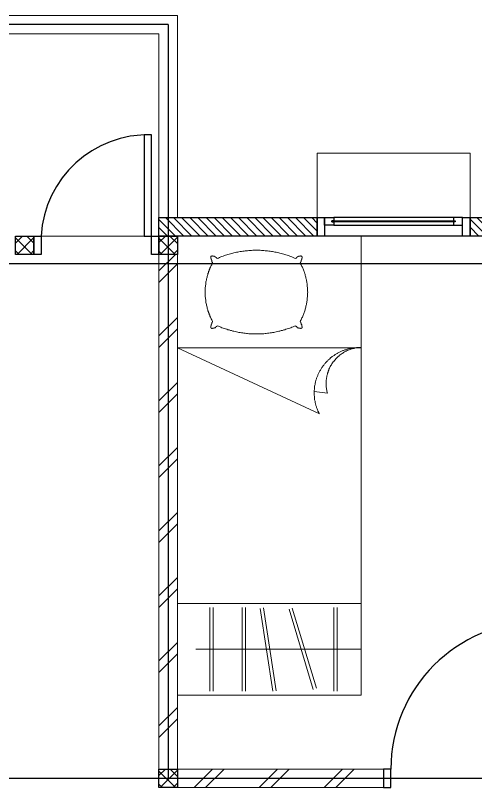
# Model space of a CAD drawing. Header units: millimetres. Extents: x -324 to 75, y -297 to 70.
# Drawn here: x -16.136 to -13.636, y 8.125 to 12.325 of the extents above; entities that cross this region are included whole.
import ezdxf

# ---------------------------------------------------------------- set-up
doc = ezdxf.new("R2010")
doc.units = ezdxf.units.MM
doc.layers.get('defpoints').update_dxf_attribs({"color": 1})
for name, color, linetype, lineweight in [('ars', 11, 'Continuous', 0), ('KOL', 1, 'Continuous', 30), ('KOLOM', 4, 'Continuous', 9), ('lan', 7, 'Continuous', 15), ('tem', 5, 'Continuous', 20)]:
    doc.layers.add(name, color=color, linetype=linetype, lineweight=lineweight)
doc.layers.add('as', color=1, linetype='Continuous', plot=False)
doc.layers.add('Kusen', color=30, linetype='Continuous')

# ---------------------------------------------------------------- blocks, each defined once
blk = doc.blocks.new('T. J2')
at = {"layer": 'Kusen'}
for p, q in [((-0.3692, 0.1), (0.2808, 0.1)), ((0.2808, 0.06), (-0.3692, 0.06)), ((-0.4192, 0), (0.3308, 0))]:
    blk.add_line(p, q, dxfattribs=at)
for points in [[(-0.4592, 0), (-0.4192, 0), (-0.4192, 0.1), (-0.4592, 0.1)], [(0.3308, 0), (0.3708, 0), (0.3708, 0.1), (0.3308, 0.1)]]:
    blk.add_lwpolyline(points, close=True, dxfattribs=at)
for points in [[(-0.3692, 0.0775), (-0.3692, 0.06), (-0.4192, 0.06), (-0.4192, 0.1), (-0.3692, 0.1), (-0.3692, 0.0825), (-0.3792, 0.0825), (-0.3792, 0.0775), (-0.3692, 0.0775)], [(0.2808, 0.0775), (0.2808, 0.06), (0.3308, 0.06), (0.3308, 0.1), (0.2808, 0.1), (0.2808, 0.0825), (0.2908, 0.0825), (0.2908, 0.0775), (0.2808, 0.0775)]]:
    blk.add_lwpolyline(points, dxfattribs=at)
at = {"layer": 'Kusen', "color": 141}
blk.add_lwpolyline([(-0.3792, 0.0775), (0.2908, 0.0775), (0.2908, 0.0825), (-0.3792, 0.0825)], close=True, dxfattribs=at)
blk = doc.blocks.new('K 10.10')
at = {"layer": 'ars'}
h = blk.add_hatch(dxfattribs=at)
h.set_pattern_fill('_USER', color=256, scale=0.05, angle=45, double=1, pattern_type=0)
h.set_pattern_definition([(45, (0, 0), (-0.035355339, 0.035355339), []), (135, (0, 0), (-0.035355339, -0.035355339), [])])
h.paths.add_polyline_path([(1560.5383, 1380.4069), (1560.6383, 1380.4069), (1560.6383, 1380.5069), (1560.5383, 1380.5069)])
at = {"layer": 'KOL'}
blk.add_lwpolyline([(1560.5383, 1380.4069), (1560.6383, 1380.4069), (1560.6383, 1380.5069), (1560.5383, 1380.5069)], close=True, dxfattribs=at)
blk = doc.blocks.new('P.60')
at = {"layer": 'Kusen'}
for points in [[(1472.8348, 997.5354), (1472.8748, 997.5354), (1472.8748, 997.4354), (1472.8348, 997.4354)], [(1473.4748, 997.5354), (1473.5148, 997.5354), (1473.5148, 997.4354), (1473.4748, 997.4354)], [(1472.8748, 996.8854), (1472.9148, 996.8854), (1472.9148, 997.4354), (1472.8748, 997.4354)]]:
    blk.add_lwpolyline(points, close=True, dxfattribs=at)
blk.add_arc((1472.8948, 997.4658), 0.5808, 268.0266, 356.9943, dxfattribs=at)
blk = doc.blocks.new('P.80')
at = {"layer": 'Kusen'}
for points in [[(-69.8094, -74.8368), (-69.7694, -74.8368), (-69.7694, -74.0368), (-69.8094, -74.0368)], [(-70.6094, -74.9368), (-70.5694, -74.9368), (-70.5694, -74.8368), (-70.6094, -74.8368)], [(-69.7694, -74.9368), (-69.7294, -74.9368), (-69.7294, -74.8368), (-69.7694, -74.8368)]]:
    blk.add_lwpolyline(points, close=True, dxfattribs=at)
blk.add_arc((-69.7694, -74.8368), 0.8, 90, 180, dxfattribs=at)
blk = doc.blocks.new('BED2')
blk.add_lwpolyline([(-0.4994, 1.9988), (0.4994, 1.9988), (0.4994, 0), (-0.4994, 0)], close=True)
for points in [[(0.4994, 1.9988), (0.4994, 0)], [(-0.1435, 1.8765), (-0.1435, 1.8765), (-0.1435, 1.8765), (-0.1447, 1.8765), (-0.1447, 1.8777), (-0.1447, 1.8789), (-0.1471, 1.8789), (-0.1471, 1.8814), (-0.1495, 1.8814), (-0.1495, 1.8826), (-0.1495, 1.8826), (-0.1495, 1.8838), (-0.1519, 1.8838), (-0.1519, 1.8862), (-0.1556, 1.8862), (-0.1556, 1.8874), (-0.158, 1.8874), (-0.158, 1.8886), (-0.1592, 1.8886), (-0.1592, 1.8886), (-0.1689, 1.8886), (-0.1689, 1.8898), (-0.1701, 1.8898), (-0.1701, 1.891), (-0.1737, 1.891), (-0.1737, 1.8898), (-0.1737, 1.8898), (-0.1737, 1.8886), (-0.1774, 1.8886), (-0.1774, 1.8886), (-0.1774, 1.8886), (-0.1774, 1.8862), (-0.1786, 1.8862), (-0.1786, 1.8789), (-0.1774, 1.8789), (-0.1774, 1.8765), (-0.1774, 1.8765), (-0.1774, 1.8729), (-0.1762, 1.8729), (-0.1762, 1.8705), (-0.1749, 1.8705), (-0.1749, 1.868), (-0.1737, 1.868), (-0.1737, 1.8668), (-0.1737, 1.8668), (-0.1737, 1.8632), (-0.1725, 1.8632), (-0.1725, 1.8608), (-0.1713, 1.8608), (-0.1713, 1.8571), (-0.1713, 1.8571), (-0.1713, 1.8559), (-0.1701, 1.8559), (-0.1701, 1.8547), (-0.1689, 1.8547), (-0.1689, 1.8523), (-0.1677, 1.8523)], [(0.2827, 1.8765), (0.2766, 1.8789), (0.2706, 1.8826), (0.2633, 1.885), (0.2573, 1.8874), (0.2512, 1.8898), (0.2439, 1.8923), (0.2379, 1.8947), (0.2306, 1.8959), (0.2246, 1.8983), (0.2185, 1.9007), (0.2113, 1.9019), (0.2052, 1.9044), (0.1979, 1.9056), (0.1919, 1.9068), (0.1846, 1.9092), (0.1786, 1.9104), (0.1713, 1.9116), (0.1653, 1.9128), (0.158, 1.914), (0.1519, 1.9153), (0.1447, 1.9165), (0.1374, 1.9165), (0.1314, 1.9177), (0.1241, 1.9189), (0.118, 1.9189), (0.1108, 1.9201), (0.1047, 1.9201), (0.0975, 1.9201), (0.0902, 1.9213), (0.0841, 1.9213), (0.0769, 1.9213), (0.0708, 1.9213), (0.0636, 1.9213), (0.0563, 1.9213), (0.0502, 1.9213), (0.043, 1.9201), (0.0369, 1.9201), (0.0297, 1.9201), (0.0224, 1.9189), (0.0163, 1.9189), (0.0091, 1.9177), (0.003, 1.9165), (-0.0042, 1.9165), (-0.0115, 1.9153), (-0.0176, 1.914), (-0.0248, 1.9128), (-0.0309, 1.9116), (-0.0381, 1.9104), (-0.0442, 1.9092), (-0.0515, 1.9068), (-0.0575, 1.9056), (-0.0648, 1.9044), (-0.0708, 1.9019), (-0.0781, 1.9007), (-0.0841, 1.8983), (-0.0902, 1.8959), (-0.0975, 1.8947), (-0.1035, 1.8923), (-0.1108, 1.8898), (-0.1168, 1.8874), (-0.1229, 1.885), (-0.1301, 1.8826), (-0.1362, 1.8789), (-0.1423, 1.8765)], [(0.3081, 1.8523), (0.3081, 1.8523), (0.3081, 1.8547), (0.3093, 1.8547), (0.3093, 1.8559), (0.3105, 1.8559), (0.3105, 1.8571), (0.3117, 1.8571), (0.3117, 1.8608), (0.3117, 1.8608), (0.3117, 1.8632), (0.313, 1.8632), (0.313, 1.8668), (0.3142, 1.8668), (0.3142, 1.868), (0.3142, 1.868), (0.3142, 1.8705), (0.3154, 1.8705), (0.3154, 1.8729), (0.3166, 1.8729), (0.3166, 1.8765), (0.3178, 1.8765), (0.3178, 1.8789), (0.3178, 1.8789), (0.3178, 1.8862), (0.3178, 1.8862), (0.3178, 1.8886), (0.3166, 1.8886), (0.3166, 1.8886), (0.3142, 1.8886), (0.3142, 1.8898), (0.313, 1.8898), (0.313, 1.891), (0.3093, 1.891), (0.3093, 1.8898), (0.3081, 1.8898), (0.3081, 1.8886), (0.2996, 1.8886), (0.2996, 1.8886), (0.2972, 1.8886), (0.2972, 1.8874), (0.296, 1.8874), (0.296, 1.8862), (0.2924, 1.8862), (0.2924, 1.8838), (0.29, 1.8838), (0.29, 1.8826), (0.2887, 1.8826), (0.2887, 1.8814), (0.2863, 1.8814), (0.2863, 1.8789), (0.2851, 1.8789), (0.2851, 1.8777), (0.2839, 1.8777), (0.2839, 1.8765), (0.2839, 1.8765), (0.2839, 1.8765), (0.2827, 1.8765)], [(-0.1677, 1.8523), (-0.1701, 1.8475), (-0.1725, 1.8426), (-0.1749, 1.8378), (-0.1774, 1.8329), (-0.1798, 1.8293), (-0.1822, 1.8245), (-0.1834, 1.8196), (-0.1858, 1.8148), (-0.187, 1.8099), (-0.1895, 1.8051), (-0.1907, 1.799), (-0.1931, 1.7942), (-0.1943, 1.7893), (-0.1955, 1.7845), (-0.1967, 1.7797), (-0.1979, 1.7748), (-0.1992, 1.77), (-0.2004, 1.7651), (-0.2016, 1.7591), (-0.2028, 1.7542), (-0.204, 1.7494), (-0.204, 1.7446), (-0.2052, 1.7397), (-0.2052, 1.7349), (-0.2064, 1.7288), (-0.2064, 1.724), (-0.2076, 1.7191), (-0.2076, 1.7143), (-0.2076, 1.7082), (-0.2076, 1.7034), (-0.2076, 1.6985), (-0.2088, 1.6937), (-0.2076, 1.6877), (-0.2076, 1.6828), (-0.2076, 1.678), (-0.2076, 1.6731), (-0.2076, 1.6683), (-0.2064, 1.6622), (-0.2064, 1.6574), (-0.2052, 1.6525), (-0.2052, 1.6477), (-0.204, 1.6429), (-0.204, 1.6368), (-0.2028, 1.632), (-0.2016, 1.6271), (-0.2004, 1.6223), (-0.1992, 1.6174), (-0.1979, 1.6126), (-0.1967, 1.6065), (-0.1955, 1.6017), (-0.1943, 1.5969), (-0.1931, 1.592), (-0.1907, 1.5872), (-0.1895, 1.5823), (-0.187, 1.5775), (-0.1858, 1.5726), (-0.1834, 1.5678), (-0.1822, 1.563), (-0.1798, 1.5581), (-0.1774, 1.5533), (-0.1749, 1.5484), (-0.1725, 1.5436), (-0.1701, 1.5387), (-0.1677, 1.5339)], [(0.3081, 1.5339), (0.3105, 1.5387), (0.313, 1.5436), (0.3154, 1.5484), (0.3178, 1.5533), (0.3202, 1.5581), (0.3226, 1.563), (0.3238, 1.5678), (0.3263, 1.5726), (0.3275, 1.5775), (0.3299, 1.5823), (0.3311, 1.5872), (0.3335, 1.592), (0.3347, 1.5969), (0.336, 1.6017), (0.3372, 1.6065), (0.3384, 1.6126), (0.3396, 1.6174), (0.3408, 1.6223), (0.342, 1.6271), (0.3432, 1.632), (0.3444, 1.6368), (0.3444, 1.6429), (0.3456, 1.6477), (0.3456, 1.6525), (0.3469, 1.6574), (0.3469, 1.6622), (0.3481, 1.6683), (0.3481, 1.6731), (0.3481, 1.678), (0.3481, 1.6828), (0.3493, 1.6889), (0.3493, 1.6937), (0.3493, 1.6985), (0.3481, 1.7034), (0.3481, 1.7082), (0.3481, 1.7143), (0.3481, 1.7191), (0.3469, 1.724), (0.3469, 1.7288), (0.3456, 1.7349), (0.3456, 1.7397), (0.3444, 1.7446), (0.3444, 1.7494), (0.3432, 1.7542), (0.342, 1.7591), (0.3408, 1.7651), (0.3396, 1.77), (0.3384, 1.7748), (0.3372, 1.7797), (0.336, 1.7845), (0.3347, 1.7893), (0.3335, 1.7942), (0.3311, 1.799), (0.3299, 1.8051), (0.3275, 1.8099), (0.3263, 1.8148), (0.3238, 1.8196), (0.3226, 1.8245), (0.3202, 1.8293), (0.3178, 1.8329), (0.3154, 1.8378), (0.313, 1.8426), (0.3105, 1.8475), (0.3081, 1.8523)], [(-0.1677, 1.5339), (-0.1689, 1.5339), (-0.1689, 1.5327), (-0.1701, 1.5327), (-0.1701, 1.5303), (-0.1713, 1.5303), (-0.1713, 1.5278), (-0.1713, 1.5278), (-0.1713, 1.5254), (-0.1725, 1.5254), (-0.1725, 1.523), (-0.1737, 1.523), (-0.1737, 1.5206), (-0.1737, 1.5206), (-0.1737, 1.5182), (-0.1749, 1.5182), (-0.1749, 1.5169), (-0.1762, 1.5169), (-0.1762, 1.5145), (-0.1774, 1.5145), (-0.1774, 1.5097), (-0.1774, 1.5097), (-0.1774, 1.5073), (-0.1786, 1.5073), (-0.1786, 1.5), (-0.1774, 1.5), (-0.1774, 1.4988), (-0.1774, 1.4988), (-0.1774, 1.4976), (-0.1737, 1.4976), (-0.1737, 1.4964), (-0.1737, 1.4964), (-0.1737, 1.4964), (-0.1701, 1.4964), (-0.1701, 1.4964), (-0.1689, 1.4964), (-0.1689, 1.4976), (-0.1592, 1.4976), (-0.1592, 1.4988), (-0.158, 1.4988), (-0.158, 1.5), (-0.1556, 1.5), (-0.1556, 1.5), (-0.1519, 1.5), (-0.1519, 1.5024), (-0.1495, 1.5024), (-0.1495, 1.5048), (-0.1495, 1.5048), (-0.1495, 1.5061), (-0.1471, 1.5061), (-0.1471, 1.5073), (-0.1447, 1.5073), (-0.1447, 1.5085), (-0.1447, 1.5085), (-0.1435, 1.5085), (-0.1435, 1.5097), (-0.1435, 1.5097)], [(0.2839, 1.5097), (0.2839, 1.5085), (0.2839, 1.5085), (0.2839, 1.5085), (0.2851, 1.5085), (0.2851, 1.5073), (0.2863, 1.5073), (0.2863, 1.5061), (0.2887, 1.5061), (0.2887, 1.5048), (0.29, 1.5048), (0.29, 1.5024), (0.2924, 1.5024), (0.2924, 1.5), (0.296, 1.5), (0.296, 1.5), (0.2972, 1.5), (0.2972, 1.4988), (0.2996, 1.4988), (0.2996, 1.4976), (0.3081, 1.4976), (0.3081, 1.4964), (0.3093, 1.4964), (0.3093, 1.4964), (0.313, 1.4964), (0.313, 1.4964), (0.3142, 1.4964), (0.3142, 1.4976), (0.3166, 1.4976), (0.3166, 1.4988), (0.3178, 1.4988), (0.3178, 1.5), (0.3178, 1.5), (0.3178, 1.5073), (0.3178, 1.5073), (0.3178, 1.5097), (0.3166, 1.5097), (0.3166, 1.5145), (0.3154, 1.5145), (0.3154, 1.5169), (0.3142, 1.5169), (0.3142, 1.5182), (0.3142, 1.5182), (0.3142, 1.5206), (0.313, 1.5206), (0.313, 1.523), (0.3117, 1.523), (0.3117, 1.5254), (0.3117, 1.5254), (0.3117, 1.5278), (0.3105, 1.5278), (0.3105, 1.5303), (0.3093, 1.5303), (0.3093, 1.5327), (0.3081, 1.5327), (0.3081, 1.5339), (0.3081, 1.5339)], [(-0.1423, 1.5109), (-0.1362, 1.5085), (-0.1289, 1.5048), (-0.1229, 1.5024), (-0.1168, 1.5), (-0.1108, 1.4976), (-0.1035, 1.4952), (-0.0975, 1.4939), (-0.0902, 1.4915), (-0.0841, 1.4891), (-0.0781, 1.4879), (-0.0708, 1.4855), (-0.0648, 1.4843), (-0.0575, 1.4818), (-0.0515, 1.4806), (-0.0442, 1.4794), (-0.0381, 1.477), (-0.0309, 1.4758), (-0.0248, 1.4746), (-0.0176, 1.4734), (-0.0115, 1.4722), (-0.0042, 1.4722), (0.003, 1.4709), (0.0091, 1.4697), (0.0163, 1.4685), (0.0224, 1.4685), (0.0297, 1.4673), (0.0369, 1.4673), (0.043, 1.4673), (0.0502, 1.4661), (0.0563, 1.4661), (0.0636, 1.4661), (0.0708, 1.4661), (0.0769, 1.4661), (0.0841, 1.4661), (0.0902, 1.4661), (0.0975, 1.4673), (0.1047, 1.4673), (0.1108, 1.4673), (0.118, 1.4685), (0.1241, 1.4685), (0.1314, 1.4697), (0.1386, 1.4709), (0.1447, 1.4722), (0.1519, 1.4722), (0.158, 1.4734), (0.1653, 1.4746), (0.1713, 1.4758), (0.1786, 1.477), (0.1846, 1.4794), (0.1919, 1.4806), (0.1979, 1.4818), (0.2052, 1.4843), (0.2113, 1.4855), (0.2185, 1.4879), (0.2246, 1.4891), (0.2306, 1.4915), (0.2379, 1.4939), (0.2439, 1.4952), (0.2512, 1.4976), (0.2573, 1.5), (0.2633, 1.5024), (0.2706, 1.5061), (0.2766, 1.5085), (0.2827, 1.5109)], [(0.2827, 1.5097), (0.2839, 1.5097)], [(-0.3154, 1.1441), (-0.3142, 1.1501), (-0.313, 1.155), (-0.3117, 1.161), (-0.3105, 1.1659), (-0.3105, 1.1719), (-0.3093, 1.1768), (-0.3093, 1.1828), (-0.3081, 1.1877), (-0.3081, 1.1937), (-0.3081, 1.1998), (-0.3081, 1.2046), (-0.3093, 1.2107), (-0.3093, 1.2155), (-0.3105, 1.2215), (-0.3105, 1.2264), (-0.3117, 1.2324), (-0.313, 1.2373), (-0.3142, 1.2433), (-0.3154, 1.2482), (-0.3166, 1.253), (-0.319, 1.2591), (-0.3202, 1.2639), (-0.3226, 1.2688), (-0.3238, 1.2748), (-0.3263, 1.2797), (-0.3287, 1.2845), (-0.3311, 1.2893), (-0.3347, 1.2942), (-0.3372, 1.299), (-0.3396, 1.3039), (-0.3432, 1.3087), (-0.3469, 1.3136), (-0.3505, 1.3172), (-0.3541, 1.322), (-0.3577, 1.3257), (-0.3614, 1.3305), (-0.365, 1.3341), (-0.3686, 1.3378), (-0.3735, 1.3426), (-0.3771, 1.3462), (-0.3808, 1.3499), (-0.3856, 1.3523), (-0.3904, 1.3559), (-0.3953, 1.3596), (-0.3989, 1.362), (-0.4038, 1.3644), (-0.4086, 1.368), (-0.4134, 1.3705), (-0.4183, 1.3729), (-0.4231, 1.3753), (-0.4292, 1.3777), (-0.434, 1.3789), (-0.4389, 1.3814), (-0.4437, 1.3826), (-0.4498, 1.385), (-0.4546, 1.3862), (-0.4607, 1.3874), (-0.4655, 1.3886), (-0.4715, 1.3898), (-0.4764, 1.3898), (-0.4824, 1.391), (-0.4873, 1.391), (-0.4933, 1.3923), (-0.4994, 1.3923)], [(-0.2718, 1.0315), (-0.2706, 1.0351), (-0.2682, 1.0387), (-0.2669, 1.0424), (-0.2645, 1.046), (-0.2633, 1.0496), (-0.2621, 1.0533), (-0.2609, 1.0581), (-0.2585, 1.0617), (-0.2573, 1.0654), (-0.2561, 1.069), (-0.2548, 1.0726), (-0.2536, 1.0763), (-0.2524, 1.0811), (-0.2512, 1.0847), (-0.2512, 1.0884), (-0.25, 1.092), (-0.2488, 1.0956), (-0.2488, 1.1005), (-0.2476, 1.1041), (-0.2464, 1.1077), (-0.2464, 1.1114), (-0.2464, 1.1162), (-0.2452, 1.1199), (-0.2452, 1.1235), (-0.2452, 1.1283), (-0.2439, 1.132), (-0.2439, 1.1356), (-0.2439, 1.1392), (-0.2439, 1.1441), (-0.2439, 1.1477), (-0.2439, 1.1513), (-0.2439, 1.1562), (-0.2439, 1.1598), (-0.2452, 1.1634), (-0.2452, 1.1671), (-0.2452, 1.1719), (-0.2464, 1.1755), (-0.2464, 1.1792), (-0.2464, 1.1828), (-0.2476, 1.1877), (-0.2488, 1.1913), (-0.2488, 1.1949), (-0.25, 1.1985), (-0.2512, 1.2034), (-0.2512, 1.207), (-0.2524, 1.2107), (-0.2536, 1.2143), (-0.2548, 1.2179), (-0.2561, 1.2228), (-0.2573, 1.2264), (-0.2585, 1.23), (-0.2597, 1.2337), (-0.2621, 1.2373), (-0.2633, 1.2409), (-0.2645, 1.2446), (-0.2657, 1.2482), (-0.2682, 1.2518), (-0.2694, 1.2554), (-0.2718, 1.2591), (-0.273, 1.2627), (-0.2754, 1.2663), (-0.2778, 1.27), (-0.2803, 1.2736), (-0.2815, 1.2772), (-0.2839, 1.2809), (-0.2863, 1.2845), (-0.2887, 1.2869), (-0.2912, 1.2906), (-0.2936, 1.2942), (-0.296, 1.2966), (-0.2984, 1.3002), (-0.3008, 1.3039), (-0.3033, 1.3063), (-0.3057, 1.3099), (-0.3093, 1.3123), (-0.3117, 1.316), (-0.3142, 1.3184), (-0.3178, 1.3208), (-0.3202, 1.3245), (-0.3226, 1.3269), (-0.3263, 1.3293), (-0.3287, 1.3317), (-0.3323, 1.3354), (-0.3347, 1.3378), (-0.3384, 1.3402), (-0.342, 1.3426), (-0.3444, 1.345), (-0.3481, 1.3475), (-0.3517, 1.3487), (-0.3541, 1.3511), (-0.3577, 1.3535), (-0.3614, 1.3559), (-0.365, 1.3584), (-0.3686, 1.3596), (-0.3711, 1.362), (-0.3747, 1.3632), (-0.3783, 1.3656), (-0.382, 1.3668), (-0.3856, 1.3692), (-0.3892, 1.3705), (-0.3929, 1.3717), (-0.3965, 1.3741), (-0.4001, 1.3753), (-0.4038, 1.3765), (-0.4074, 1.3777), (-0.411, 1.3789), (-0.4159, 1.3801), (-0.4195, 1.3814), (-0.4231, 1.3826), (-0.4268, 1.3838), (-0.4304, 1.385), (-0.4352, 1.3862), (-0.4389, 1.3862), (-0.4425, 1.3874), (-0.4461, 1.3886), (-0.451, 1.3886), (-0.4546, 1.3898), (-0.4582, 1.3898), (-0.4619, 1.391), (-0.4667, 1.391), (-0.4703, 1.391), (-0.474, 1.3923), (-0.4788, 1.3923), (-0.4824, 1.3923), (-0.4873, 1.3923), (-0.4909, 1.3923), (-0.4946, 1.3923), (-0.4994, 1.3923)], [(-0.4994, 1.391), (0.4994, 1.391)], [(0.4994, 1.391), (-0.273, 1.0315)], [(-0.2439, 1.1538), (-0.3166, 1.1441)], [(-0.4994, 0), (0.4994, 0)], [(0.4994, -0.4988), (-0.4994, -0.4988), (-0.4994, 0), (0.4994, 0), (0.4994, -0.4988)], [(-0.3686, -0.0218), (-0.3686, -0.477)], [(-0.3505, -0.477), (-0.3505, -0.0218)], [(-0.1241, -0.0254), (-0.2561, -0.4613)], [(-0.2391, -0.4685), (-0.1071, -0.0315)], [(0.0309, -0.0242), (-0.0381, -0.4746)], [(-0.02, -0.477), (0.0502, -0.0266)], [(0.1289, -0.0218), (0.1289, -0.477)], [(0.1471, -0.477), (0.1471, -0.0218)], [(0.3057, -0.0218), (0.3057, -0.477)], [(0.3238, -0.477), (0.3238, -0.0218)], [(0.4001, -0.2494), (-0.4994, -0.2494)]]:
    blk.add_lwpolyline(points)
blk = doc.blocks.new('A-2')
at = {"layer": 'ars'}
h = blk.add_hatch(dxfattribs=at)
h.set_pattern_fill('ANSI31', color=256, scale=0.25, angle=180, style=0)
h.set_pattern_definition([(135, (-448.112725, -326.73004), (0.0220970869, 0.0220970869), [])])
h.paths.add_polyline_path([(38.12, 13.3695), (37.26, 13.3695), (37.26, 13.4695), (38.12, 13.4695)])
h = blk.add_hatch(dxfattribs=at)
h.set_pattern_fill('ANSI31', color=256, scale=0.25, angle=180, style=0)
h.set_pattern_definition([(135, (-449.867725, -326.73004), (0.0220970869, 0.0220970869), [])])
h.paths.add_polyline_path([(39.875, 13.3695), (38.95, 13.3695), (38.95, 13.4695), (39.875, 13.4695)])
h = blk.add_hatch(dxfattribs=at)
h.set_pattern_fill('TEMBOK', color=256, scale=0.25)
h.set_pattern_definition([(45, (76.4438, -0.8551), (-0.1767767, 0.1767767), []), (45, (76.5063, -0.8551), (-0.1767767, 0.1767767), [])])
h.paths.add_polyline_path([(37.26, 10.4695), (37.36, 10.4695), (37.36, 13.2695), (37.26, 13.2695)])
h = blk.add_hatch(dxfattribs=at)
h.set_pattern_fill('TEMBOK', color=256, scale=0.25)
h.set_pattern_definition([(45, (77.3238, -0.8551), (-0.1767767, 0.1767767), []), (45, (77.3863, -0.8551), (-0.1767767, 0.1767767), [])])
h.paths.add_polyline_path([(38.48, 10.3695), (37.36, 10.3695), (37.36, 10.4695), (38.48, 10.4695)])
at = {"layer": 'as'}
for p, q in [((37.31, 14.5195), (35.71, 14.5195)), ((37.31, 14.5195), (37.31, 10.4195)), ((-32.49, 13.2195), (41.91, 13.2195)), ((41.91, 10.4195), (35.71, 10.4195))]:
    blk.add_line(p, q, dxfattribs=at)
at = {"layer": 'KOL'}
for points in [[(38.12, 13.3695), (37.26, 13.3695), (37.26, 13.4695), (38.12, 13.4695)], [(39.875, 13.3695), (38.95, 13.3695), (38.95, 13.4695), (39.875, 13.4695)]]:
    blk.add_lwpolyline(points, close=True, dxfattribs=at)
at = {"layer": 'lan'}
for p, q in [((37.36, 14.5695), (35.66, 14.5695)), ((37.36, 13.4695), (37.36, 14.5695)), ((37.26, 14.4695), (35.76, 14.4695)), ((37.26, 13.4695), (37.26, 14.4695)), ((38.12, 13.4695), (38.12, 13.8195)), ((38.12, 13.8195), (38.95, 13.8195)), ((38.95, 13.4695), (38.95, 13.8195)), ((37.18, 13.3695), (36.62, 13.3695))]:
    blk.add_line(p, q, dxfattribs=at)
at = {"layer": 'tem'}
for points in [[(37.36, 10.4695), (37.26, 10.4695), (37.26, 13.2695), (37.36, 13.2695)], [(37.36, 10.4695), (38.48, 10.4695), (38.48, 10.3695), (37.36, 10.3695)]]:
    blk.add_lwpolyline(points, close=True, dxfattribs=at)
at = {"layer": 'ars', "xscale": -1}
blk.add_blockref('BED2', (37.8594, 11.3708), dxfattribs=at)
at = {"layer": 'KOLOM', "extrusion": (0, 0, -1), "zscale": -1, "rotation": 180}
for p in [(1524.0583, 1393.7764), (1523.2783, 1393.7764), (1523.2783, 1390.8764)]:
    blk.add_blockref('K 10.10', p, dxfattribs=at)
at = {"layer": 'Kusen', "rotation": 180}
blk.add_blockref('P.60', (1510.0948, 1010.8049), dxfattribs=at)
at = {"layer": 'Kusen', "xscale": -1}
blk.add_blockref('T. J2', (38.4908, 13.3695), dxfattribs=at)
at = {"layer": 'Kusen'}
blk.add_blockref('P.80', (109.0894, 85.3064), dxfattribs=at)

msp = doc.modelspace()

# ---------------------------------------------------------------- block references
at = {"layer": 'defpoints'}
msp.add_blockref('A-2', (-52.6163, -2.2441), dxfattribs=at)

doc.saveas('drawing.dxf')
